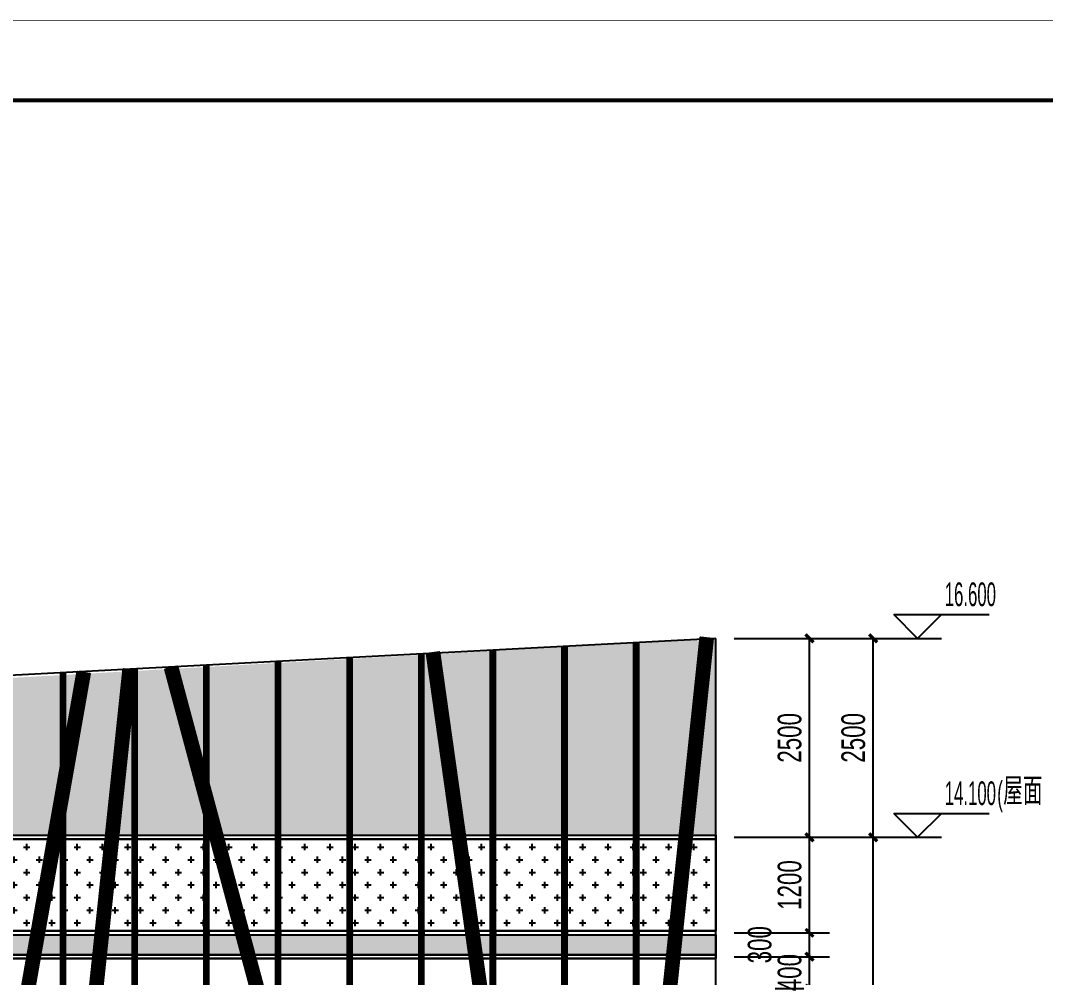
# Model space of a CAD drawing. Extents: x -483182 to 812890, y -390528 to -214858.
# Drawn here: x -423822 to -410945, y -306416 to -294389 of the extents above; entities that cross this region are included whole.
import ezdxf

# ---------------------------------------------------------------- set-up
doc = ezdxf.new("R2010")
doc.units = 0
doc.header["$LTSCALE"] = 1000
doc.header["$MEASUREMENT"] = 0
for name, color, linetype in [('01-标注_尺寸', 124, 'Continuous'), ('01-标注_标高', 200, 'Continuous'), ('01-标注_轴线坐标', 132, 'Continuous'), ('02-TEXT_标注', 130, 'Continuous'), ('05-填充_156', 156, 'Continuous'), ('05-填充_168', 168, 'Continuous'), ('05-填充_18', 18, 'Continuous'), ('A-C_幕墙龙骨', 133, 'Continuous'), ('A-C_窗', 140, 'Continuous'), ('D-铝板', 181, 'Continuous')]:
    doc.layers.add(name, color=color, linetype=linetype)
doc.styles.add('_TCH_DIM', font='ros.shx', dxfattribs={"width": 0.75, "bigfont": 'jd.shx'})
doc.styles.add('_TCH_DIM_T3', font='ros.shx', dxfattribs={"width": 0.705882, "bigfont": 'jd.shx'})
doc.dimstyles.new('_TCH_ARCH&&100', dxfattribs={"dimtxt": 297.5, "dimasz": 100, "dimexe": 250, "dimexo": 300, "dimgap": 100, "dimtad": 1, "dimdec": 0, "dimzin": 0, "dimdsep": 46, "dimtxsty": '_TCH_DIM_T3', "dimblk": 'ARCHTICK', "dimcen": 0.09, "dimclrt": 7, "dimazin": 2, "dimtfac": 1, "dimtdec": 0, "dimtix": 1, "dimtmove": 2, "dimatfit": 3, "dimfxl": 0, "dimtolj": 1, "dimtzin": 0, "dimarcsym": 0})

# ---------------------------------------------------------------- blocks, each defined once
blk = doc.blocks.new('图框-A1')
for points, const_width in [([(0, 0), (841, 0), (841, 594), (0, 594)], 0.05), ([(766, 584), (25, 584), (25, 10), (766, 10)], 0.5)]:
    blk.add_lwpolyline(points, close=True, dxfattribs=dict(const_width=const_width))
blk = doc.blocks.new('*U30')
at = {"layer": '05-填充_156'}
h = blk.add_hatch(dxfattribs=at)
h.set_pattern_fill('CROSS', color=136, scale=100)
h.set_pattern_definition([(0, (-32020, 313554.43), (158.75, 158.75), [79.375, -238.125]), (90, (-31980.32, 313514.74), (-158.75, 158.75), [79.375, -238.125])])
h.paths.add_polyline_path([(0, 1500), (967, 1500), (967, 350), (0, 350)])
at = {"layer": '05-填充_168'}
h = blk.add_hatch(color=256, dxfattribs=at)
h.dxf.hatch_style = 1
h.paths.add_polyline_path([(0, 300), (967, 300), (967, 50), (0, 50)])
for points in [[(0, 1550), (967, 1550)], [(0, 1500), (967, 1500)], [(0, 350), (967, 350)], [(0, 300), (967, 300)], [(0, 50), (967, 50)], [(0, 0), (967, 0)]]:
    blk.add_lwpolyline(points)
for points in [[(967, 1500), (0, 1500), (0, 1550), (967, 1550)], [(0, 1500), (967, 1500), (967, 350), (0, 350)], [(0, 300), (967, 300), (967, 350), (0, 350)], [(0, 300), (967, 300), (967, 50), (0, 50)], [(967, 0), (0, 0), (0, 50), (967, 50)]]:
    blk.add_lwpolyline(points, close=True)
blk = doc.blocks.new('*U31')
at = {"layer": '05-填充_156'}
h = blk.add_hatch(dxfattribs=at)
h.set_pattern_fill('CROSS', color=136, scale=100)
h.set_pattern_definition([(0, (-32147, 313554.43), (158.75, 158.75), [79.375, -238.125]), (90, (-32107.32, 313514.74), (-158.75, 158.75), [79.375, -238.125])])
h.paths.add_polyline_path([(0, 1500), (840, 1500), (840, 350), (0, 350)])
at = {"layer": '05-填充_168'}
h = blk.add_hatch(color=256, dxfattribs=at)
h.dxf.hatch_style = 1
h.paths.add_polyline_path([(0, 300), (840, 300), (840, 50), (0, 50)])
for points in [[(0, 1550), (840, 1550)], [(0, 1500), (840, 1500)], [(0, 350), (840, 350)], [(0, 300), (840, 300)], [(0, 50), (840, 50)], [(0, 0), (840, 0)]]:
    blk.add_lwpolyline(points)
for points in [[(840, 1500), (0, 1500), (0, 1550), (840, 1550)], [(0, 1500), (840, 1500), (840, 350), (0, 350)], [(0, 300), (840, 300), (840, 350), (0, 350)], [(0, 300), (840, 300), (840, 50), (0, 50)], [(840, 0), (0, 0), (0, 50), (840, 50)]]:
    blk.add_lwpolyline(points, close=True)
blk = doc.blocks.new('*U41')
at = {"layer": 'A-C_窗'}
blk.add_blockref('*U31', (-420, -775), dxfattribs=at)
blk = doc.blocks.new('*U42')
at = {"layer": 'A-C_窗', "color": 0, "linetype": 'ByBlock', "lineweight": -2, "transparency": 16777216}
for p in [(0, 0), (900, 0), (1800, 0), (2700, 0), (3600, 0), (4500, 0), (5400, 0), (6300, 0), (7200, 0), (8100, 0), (9000, 0), (9900, 0), (10800, 0), (11700, 0), (12600, 0), (13500, 0), (14400, 0), (15300, 0), (16200, 0), (17100, 0), (18000, 0), (18900, 0), (19800, 0), (20700, 0), (21600, 0), (22500, 0), (23400, 0), (24300, 0)]:
    blk.add_blockref('*U41', p, dxfattribs=at)
blk = doc.blocks.new('*U410')
blk.add_lwpolyline([(78, 0), (-78, 0), (-78, 12321), (78, 12321)], close=True)
at = {"layer": '05-填充_18', "const_width": 155}
blk.add_lwpolyline([(0, 0), (0, 12321)], dxfattribs=at)
blk = doc.blocks.new('*U409')
blk.add_lwpolyline([(78, 0), (-78, 0), (-78, 12232), (78, 12232)], close=True)
at = {"layer": '05-填充_18', "const_width": 155}
blk.add_lwpolyline([(0, 0), (0, 12232)], dxfattribs=at)
blk = doc.blocks.new('*U408')
blk.add_lwpolyline([(78, 0), (-78, 0), (-78, 12591), (78, 12591)], close=True)
at = {"layer": '05-填充_18', "const_width": 155}
blk.add_lwpolyline([(0, 0), (0, 12591)], dxfattribs=at)
blk = doc.blocks.new('*U407')
blk.add_lwpolyline([(78, 0), (-78, 0), (-78, 12482), (78, 12482)], close=True)
at = {"layer": '05-填充_18', "const_width": 155}
blk.add_lwpolyline([(0, 0), (0, 12482)], dxfattribs=at)
blk = doc.blocks.new('*U406')
blk.add_lwpolyline([(78, 0), (-78, 0), (-78, 12632), (78, 12632)], close=True)
at = {"layer": '05-填充_18', "const_width": 155}
blk.add_lwpolyline([(0, 0), (0, 12632)], dxfattribs=at)
blk = doc.blocks.new('A$C79AD49DE')
at = {"layer": 'D-铝板'}
for name, p, rotation in [('*U406', (23682, -11012), 353.9999999999999), ('*U407', (23299, -10993), 7.999999999999984), ('*U410', (15035, -11017), 349.9999999999997), ('*U409', (16472, -11012), 353.9999999999999), ('*U408', (21532, -10984), 14.99884854727741)]:
    blk.add_blockref(name, p, dxfattribs=dict(at, rotation=rotation))
blk = doc.blocks.new('utrstaeyh')
at = {"layer": '05-填充_156'}
h = blk.add_hatch(dxfattribs=at)
h.set_pattern_fill('CROSS', color=136, scale=100)
h.set_pattern_definition([(0, (-86296, 360570.43), (158.75, 158.75), [79.375, -238.125]), (90, (-86256.31, 360530.74), (-158.75, 158.75), [79.375, -238.125])])
h.paths.add_polyline_path([(-26227, 10927), (-26711, 10900), (-26711, 9925), (-26227, 9925)])
h.paths.add_polyline_path([(-25327, 10978), (-26167, 10931), (-26167, 9925), (-25327, 9925)])
h.paths.add_polyline_path([(-24427, 11028), (-25267, 10981), (-25267, 9925), (-24427, 9925)])
h.paths.add_polyline_path([(-23527, 11079), (-24367, 11032), (-24367, 9925), (-23527, 9925)])
h.paths.add_polyline_path([(-22627, 11129), (-23467, 11082), (-23467, 9925), (-22627, 9925)])
h.paths.add_polyline_path([(-21727, 11180), (-22567, 11133), (-22567, 9925), (-21727, 9925)])
h.paths.add_polyline_path([(-20827, 11230), (-21667, 11183), (-21667, 9925), (-20827, 9925)])
h.paths.add_polyline_path([(-19927, 11281), (-20767, 11234), (-20767, 9925), (-19927, 9925)])
h.paths.add_polyline_path([(-19027, 11332), (-19867, 11284), (-19867, 9925), (-19027, 9925)])
h.paths.add_polyline_path([(-18127, 11382), (-18967, 11335), (-18967, 9925), (-18127, 9925)])
h.paths.add_polyline_path([(-17227, 11433), (-18067, 11385), (-18067, 9925), (-17227, 9925)])
h.paths.add_polyline_path([(-16327, 11483), (-17167, 11436), (-17167, 9925), (-16327, 9925)])
h.paths.add_polyline_path([(-15427, 11534), (-16267, 11486), (-16267, 9925), (-15427, 9925)])
h.paths.add_polyline_path([(-14527, 11584), (-15367, 11537), (-15367, 9925), (-14527, 9925)])
h.paths.add_polyline_path([(-13627, 11635), (-14467, 11588), (-14467, 9925), (-13627, 9925)])
h.paths.add_polyline_path([(-12727, 11685), (-13567, 11638), (-13567, 9925), (-12727, 9925)])
h.paths.add_polyline_path([(-11827, 11736), (-12667, 11689), (-12667, 9925), (-11827, 9925)])
h.paths.add_polyline_path([(-10927, 11786), (-11767, 11739), (-11767, 9925), (-10927, 9925)])
h.paths.add_polyline_path([(-10027, 11837), (-10867, 11790), (-10867, 9925), (-10027, 9925)])
h.paths.add_polyline_path([(-9127, 11887), (-9967, 11840), (-9967, 9925), (-9127, 9925)])
h.paths.add_polyline_path([(-8227, 11938), (-9067, 11891), (-9067, 9925), (-8227, 9925)])
h.paths.add_polyline_path([(-7327, 11989), (-8167, 11941), (-8167, 9925), (-7327, 9925)])
h.paths.add_polyline_path([(-6427, 12039), (-7267, 11992), (-7267, 9925), (-6427, 9925)])
h.paths.add_polyline_path([(-5527, 12090), (-6367, 12042), (-6367, 9925), (-5527, 9925)])
h.paths.add_polyline_path([(-4627, 12140), (-5467, 12093), (-5467, 9925), (-4627, 9925)])
h.paths.add_polyline_path([(-3727, 12191), (-4567, 12144), (-4567, 9925), (-3727, 9925)])
h.paths.add_polyline_path([(-2827, 12241), (-3667, 12194), (-3667, 9925), (-2827, 9925)])
h.paths.add_polyline_path([(-1927, 12292), (-2767, 12245), (-2767, 9925), (-1927, 9925)])
h.paths.add_polyline_path([(-1027, 12342), (-1867, 12295), (-1867, 9925), (-1027, 9925)])
h.paths.add_polyline_path([(0, 12400), (-967, 12346), (-967, 9925), (0, 9925)])
at = {"layer": '05-填充_18', "const_width": 60}
for points in [[(-997, -150), (-997, 12348)], [(-3697, -150), (-3697, 12206)], [(-2797, -150), (-2797, 12253)], [(-1897, -150), (-1897, 12301)], [(-5497, -150), (-5497, 12112)], [(-4597, -150), (-4597, 12159)], [(-8197, -150), (-8197, 11970)], [(-7297, -150), (-7297, 12018)], [(-6397, -150), (-6397, 12065)]]:
    blk.add_lwpolyline(points, dxfattribs=at)
at = {"layer": 'A-C_幕墙龙骨'}
for points in [[(-2827, -150), (-2827, 12252)], [(-2767, -150), (-2767, 12255)], [(-1927, -150), (-1927, 12299)], [(-1867, -150), (-1867, 12302)], [(-1027, -150), (-1027, 12346)], [(-967, -150), (-967, 12349)], [(-5527, -150), (-5527, 12110)], [(-5467, -150), (-5467, 12113)], [(-4627, -150), (-4627, 12157)], [(-4567, -150), (-4567, 12161)], [(-3727, -150), (-3727, 12205)], [(-3667, -150), (-3667, 12208)], [(-7327, -150), (-7327, 12016)], [(-7267, -150), (-7267, 12019)], [(-6427, -150), (-6427, 12063)], [(-6367, -150), (-6367, 12066)], [(-8227, -150), (-8227, 11969)], [(-8167, -150), (-8167, 11972)]]:
    blk.add_lwpolyline(points, dxfattribs=at)
at = {"layer": 'A-C_窗'}
blk.add_lwpolyline([(0, 12400), (-26711, 11000), (-26711, 7013), (-25299, 7000), (-25297, -150), (0, -150), (0, 12400)], dxfattribs=at)
for name, p in [('*U42', (-25747, 9150)), ('*U30', (-967, 8375))]:
    blk.add_blockref(name, p, dxfattribs=at)
at = {"layer": 'D-铝板'}
blk.add_blockref('A$C79AD49DE', (-25114, 10854), dxfattribs=at)
blk = doc.blocks.new('_ArchTick')
at = {"color": 0, "linetype": 'ByBlock', "const_width": 0.4}
blk.add_lwpolyline([(-0.5, -0.5), (0.5, 0.5)], dxfattribs=at)
blk = doc.blocks.new('*D1989')
at = {"layer": '01-标注_轴线坐标', "color": 0, "lineweight": -2, "transparency": 16777216}
for p, q in [((-414185, -304654), (-412860, -304654)), ((-413110, -309154), (-413110, -304654)), ((-414185, -309154), (-412860, -309154))]:
    blk.add_line(p, q, dxfattribs=at)
at = {"layer": 'Defpoints', "color": 0, "transparency": 16777216}
for p in [(-414485, -304654), (-413110, -304654), (-414485, -309154)]:
    blk.add_point(p, dxfattribs=at)
at = {"layer": '01-标注_轴线坐标', "color": 0, "lineweight": -2, "transparency": 16777216, "xscale": 100, "yscale": 100, "zscale": 100}
for p, rotation in [((-413110, -304654), 90), ((-413110, -309154), 270)]:
    blk.add_blockref('_ArchTick', p, dxfattribs=dict(at, rotation=rotation))
at = {"layer": '01-标注_轴线坐标', "color": 7, "transparency": 16777216, "insert": (-413359, -306904), "char_height": 297.5, "attachment_point": 5, "rotation": 90, "style": '_TCH_DIM_T3'}
blk.add_mtext('\\A1;4500', dxfattribs=at)
blk = doc.blocks.new('*D1990')
at = {"layer": '01-标注_轴线坐标', "color": 0, "lineweight": -2, "transparency": 16777216}
for p, q in [((-414185, -302154), (-412860, -302154)), ((-413110, -304654), (-413110, -302154)), ((-414185, -304654), (-412860, -304654))]:
    blk.add_line(p, q, dxfattribs=at)
at = {"layer": 'Defpoints', "color": 0, "transparency": 16777216}
for p in [(-414485, -302154), (-413110, -302154), (-414485, -304654)]:
    blk.add_point(p, dxfattribs=at)
at = {"layer": '01-标注_轴线坐标', "color": 0, "lineweight": -2, "transparency": 16777216, "xscale": 100, "yscale": 100, "zscale": 100}
for p, rotation in [((-413110, -302154), 90), ((-413110, -304654), 270)]:
    blk.add_blockref('_ArchTick', p, dxfattribs=dict(at, rotation=rotation))
at = {"layer": '01-标注_轴线坐标', "color": 7, "transparency": 16777216, "insert": (-413359, -303404), "char_height": 297.5, "attachment_point": 5, "rotation": 90, "style": '_TCH_DIM_T3'}
blk.add_mtext('\\A1;2500', dxfattribs=at)
blk = doc.blocks.new('*D2001')
at = {"layer": '01-标注_尺寸', "color": 0, "lineweight": -2, "transparency": 16777216}
for p, q in [((-413910, -306154), (-413910, -306054)), ((-414858, -306154), (-413660, -306154)), ((-413910, -306554), (-413910, -306154)), ((-414858, -306554), (-413660, -306554)), ((-413910, -306554), (-413910, -306654))]:
    blk.add_line(p, q, dxfattribs=at)
at = {"layer": 'Defpoints', "color": 0, "transparency": 16777216}
for p in [(-415158, -306154), (-413910, -306154), (-415158, -306554)]:
    blk.add_point(p, dxfattribs=at)
at = {"layer": '01-标注_尺寸', "color": 0, "lineweight": -2, "transparency": 16777216, "xscale": 100, "yscale": 100, "zscale": 100}
for p, rotation in [((-413910, -306154), 270), ((-413910, -306554), 90)]:
    blk.add_blockref('_ArchTick', p, dxfattribs=dict(at, rotation=rotation))
at = {"layer": '01-标注_尺寸', "color": 7, "transparency": 16777216, "insert": (-414159, -306354), "char_height": 297.5, "attachment_point": 5, "rotation": 90, "style": '_TCH_DIM_T3'}
blk.add_mtext('\\A1;400', dxfattribs=at)
blk = doc.blocks.new('*D2002')
at = {"layer": '01-标注_尺寸', "color": 0, "lineweight": -2, "transparency": 16777216}
for p, q in [((-414858, -305854), (-413660, -305854)), ((-413910, -306154), (-413910, -305854)), ((-414858, -306154), (-413660, -306154))]:
    blk.add_line(p, q, dxfattribs=at)
at = {"layer": 'Defpoints', "color": 0, "transparency": 16777216}
for p in [(-415158, -305854), (-413910, -305854), (-415158, -306154)]:
    blk.add_point(p, dxfattribs=at)
at = {"layer": '01-标注_尺寸', "color": 0, "lineweight": -2, "transparency": 16777216, "xscale": 100, "yscale": 100, "zscale": 100}
for p, rotation in [((-413910, -305854), 90), ((-413910, -306154), 270)]:
    blk.add_blockref('_ArchTick', p, dxfattribs=dict(at, rotation=rotation))
at = {"layer": '01-标注_尺寸', "color": 7, "transparency": 16777216, "insert": (-414535, -306004), "char_height": 297.5, "attachment_point": 5, "rotation": 90, "style": '_TCH_DIM_T3'}
blk.add_mtext('\\A1;300', dxfattribs=at)
blk = doc.blocks.new('*D2003')
at = {"layer": '01-标注_尺寸', "color": 0, "lineweight": -2, "transparency": 16777216}
for p, q in [((-414858, -304654), (-413660, -304654)), ((-413910, -305854), (-413910, -304654)), ((-414858, -305854), (-413660, -305854))]:
    blk.add_line(p, q, dxfattribs=at)
at = {"layer": 'Defpoints', "color": 0, "transparency": 16777216}
for p in [(-415158, -304654), (-413910, -304654), (-415158, -305854)]:
    blk.add_point(p, dxfattribs=at)
at = {"layer": '01-标注_尺寸', "color": 0, "lineweight": -2, "transparency": 16777216, "xscale": 100, "yscale": 100, "zscale": 100}
for p, rotation in [((-413910, -304654), 90), ((-413910, -305854), 270)]:
    blk.add_blockref('_ArchTick', p, dxfattribs=dict(at, rotation=rotation))
at = {"layer": '01-标注_尺寸', "color": 7, "transparency": 16777216, "insert": (-414159, -305254), "char_height": 297.5, "attachment_point": 5, "rotation": 90, "style": '_TCH_DIM_T3'}
blk.add_mtext('\\A1;1200', dxfattribs=at)
blk = doc.blocks.new('*D2004')
at = {"layer": '01-标注_尺寸', "color": 0, "lineweight": -2, "transparency": 16777216}
for p, q in [((-414858, -302154), (-413660, -302154)), ((-413910, -304654), (-413910, -302154)), ((-414858, -304654), (-413660, -304654))]:
    blk.add_line(p, q, dxfattribs=at)
at = {"layer": 'Defpoints', "color": 0, "transparency": 16777216}
for p in [(-415158, -302154), (-413910, -302154), (-415158, -304654)]:
    blk.add_point(p, dxfattribs=at)
at = {"layer": '01-标注_尺寸', "color": 0, "lineweight": -2, "transparency": 16777216, "xscale": 100, "yscale": 100, "zscale": 100}
for p, rotation in [((-413910, -302154), 90), ((-413910, -304654), 270)]:
    blk.add_blockref('_ArchTick', p, dxfattribs=dict(at, rotation=rotation))
at = {"layer": '01-标注_尺寸', "color": 7, "transparency": 16777216, "insert": (-414159, -303404), "char_height": 297.5, "attachment_point": 5, "rotation": 90, "style": '_TCH_DIM_T3'}
blk.add_mtext('\\A1;2500', dxfattribs=at)

msp = doc.modelspace()

# ---------------------------------------------------------------- linework, layer by layer
at = {"layer": '01-标注_标高'}
for p, q in [((-412552.1, -302153.8), (-412852.1, -301853.8)), ((-412852.1, -301853.8), (-411651.1, -301853.8)), ((-412552.1, -302153.8), (-412252.1, -301853.8)), ((-413110.1, -302153.8), (-412252.1, -302153.8)), ((-412552.1, -304653.8), (-412852.1, -304353.8)), ((-412852.1, -304353.8), (-411651.1, -304353.8)), ((-412552.1, -304653.8), (-412252.1, -304353.8)), ((-413110.1, -304653.8), (-412252.1, -304653.8))]:
    msp.add_line(p, q, dxfattribs=at)

# ---------------------------------------------------------------- block references
at = {"xscale": 100, "yscale": 100, "zscale": 100}
msp.add_blockref('图框-A1', (-483180, -353791.9), dxfattribs=at)
at = {"layer": 'A-C_窗'}
msp.add_blockref('utrstaeyh', (-415088.5, -314553.8), dxfattribs=at)

# ---------------------------------------------------------------- texts
at = {"layer": '02-TEXT_标注', "style": '_TCH_DIM'}
for s, height, width, p in [('16.600', 297.5, 0.529412, (-412211.4, -301748.8)), ('14.100', 297.5, 0.529412, (-412211.4, -304248.8)), ('(', 297.5, 0.529412, (-411551.1, -304248.8)), ('屋面', 347.29, 0.75, (-411477.6, -304248.8))]:
    msp.add_text(s, height=height, dxfattribs=dict(at, width=width)).set_placement(p)

# ---------------------------------------------------------------- dimensions: what is measured, and where the dimension line sits
at = {"layer": '01-标注_尺寸'}
for p1, p2, picture, middle in [((-415157.8, -304653.8), (-415157.8, -302153.8), '*D2004', (-414158.9, -303403.8)), ((-415157.8, -305853.8), (-415157.8, -304653.8), '*D2003', (-414158.9, -305253.8)), ((-415157.8, -306553.8), (-415157.8, -306153.8), '*D2001', (-414158.9, -306353.8))]:
    dim = msp.add_aligned_dim(p1=p1, p2=p2, distance=-1247.7, dimstyle='_TCH_ARCH&&100', dxfattribs=at)
    dim.commit()
    dim.dimension.update_dxf_attribs({"geometry": picture, "text_midpoint": middle})
dim = msp.add_linear_dim(base=(-413910.1, -305853.8), p1=(-415157.8, -306153.8), p2=(-415157.8, -305853.8), angle=90, dimstyle='_TCH_ARCH&&100', dxfattribs=at)
dim.commit()
dim.dimension.update_dxf_attribs({"geometry": '*D2002', "text_midpoint": (-414535.1, -306003.8), "dimtype": 161})
at = {"layer": '01-标注_轴线坐标'}
for p1, p2, picture, middle in [((-414485.1, -304653.8), (-414485.1, -302153.8), '*D1990', (-413358.9, -303403.8)), ((-414485.1, -309153.8), (-414485.1, -304653.8), '*D1989', (-413358.9, -306903.8))]:
    dim = msp.add_aligned_dim(p1=p1, p2=p2, distance=-1375, dimstyle='_TCH_ARCH&&100', dxfattribs=at)
    dim.commit()
    dim.dimension.update_dxf_attribs({"geometry": picture, "text_midpoint": middle})

doc.saveas('drawing.dxf')
